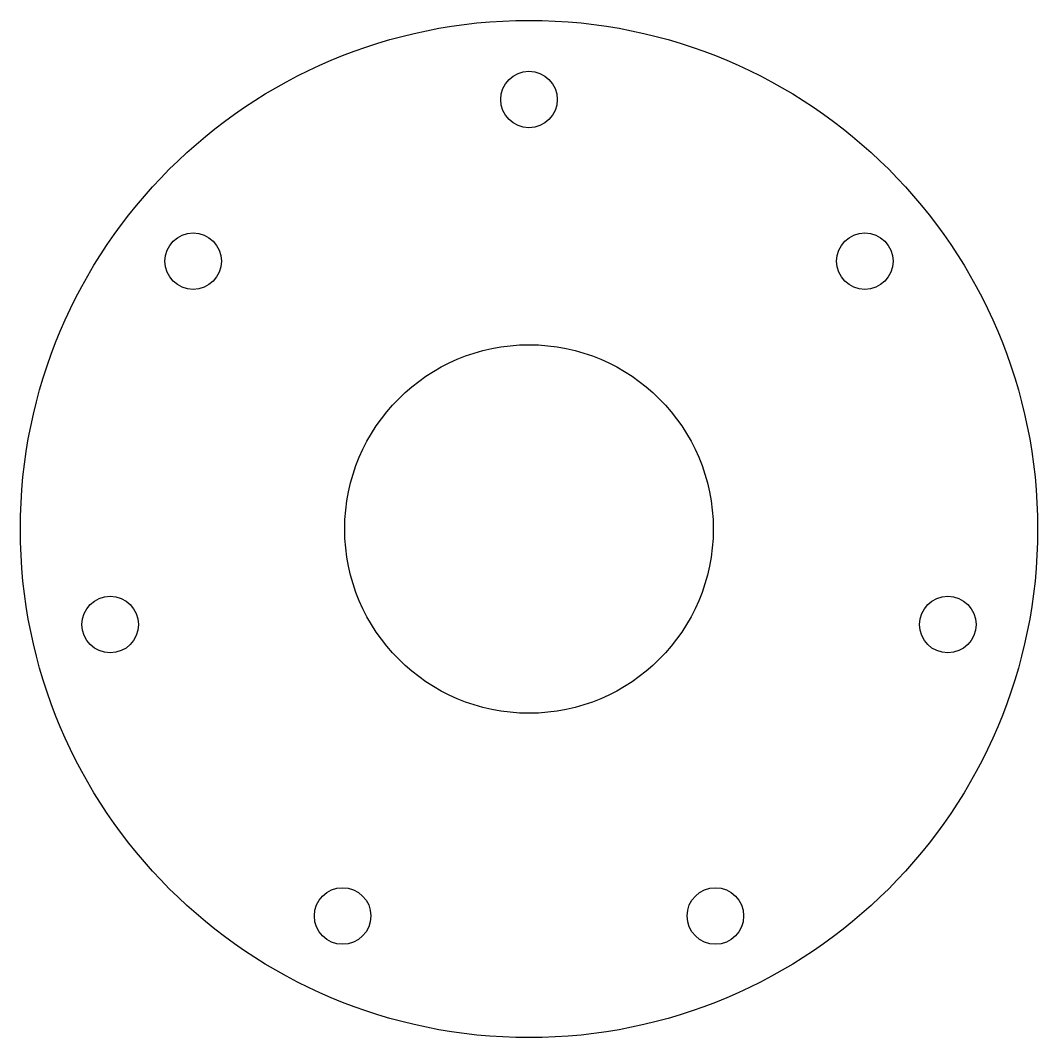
# Model space of a CAD drawing. Header units: millimetres. Extents: x -22.5 to 22.5, y -22.5 to 22.5.
import ezdxf

# ---------------------------------------------------------------- set-up
doc = ezdxf.new("R2010")
doc.units = ezdxf.units.MM

msp = doc.modelspace()

# ---------------------------------------------------------------- linework, layer by layer
at = {"color": 7, "linetype": 'Continuous', "lineweight": 25}
for centre, radius in [((0, 0), 22.5), ((0, 19), 1.25), ((-14.855, 11.846), 1.25), ((14.855, 11.846), 1.25), ((0, 0), 8.15), ((-18.524, -4.228), 1.25), ((18.524, -4.228), 1.25), ((-8.244, -17.118), 1.25), ((8.244, -17.118), 1.25)]:
    msp.add_circle(centre, radius, dxfattribs=at)

doc.saveas('drawing.dxf')
